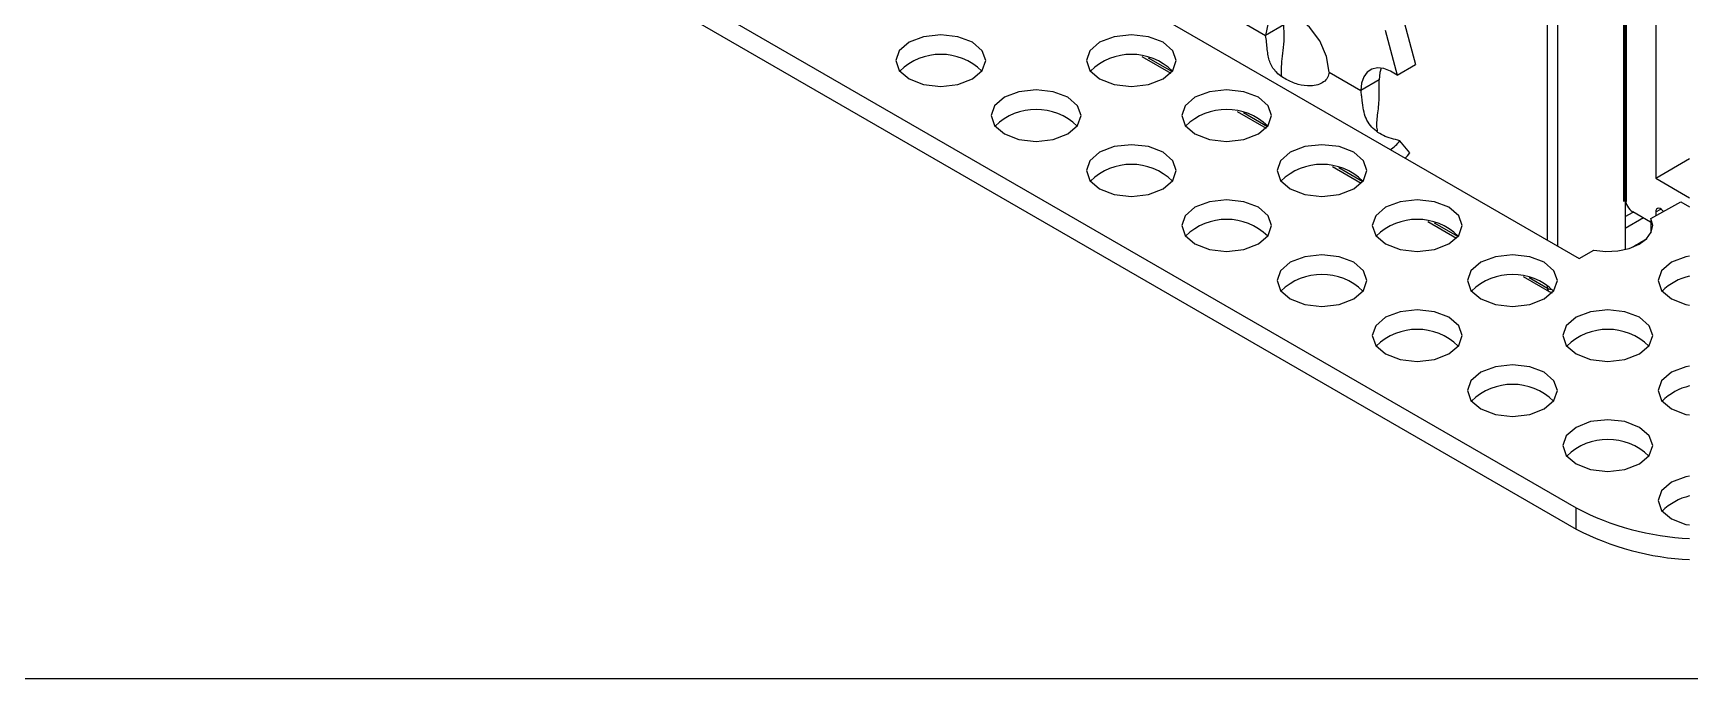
# Model space of a CAD drawing. Extents: x 0 to 13.3, y -7.3 to 0.
# Drawn here: x 2.824 to 5.13, y -7.31 to -6.412 of the extents above; entities that cross this region are included whole.
import ezdxf

# ---------------------------------------------------------------- set-up
doc = ezdxf.new("R2010")
doc.units = 0
doc.header["$LTSCALE"] = 0.5
doc.header["$MEASUREMENT"] = 0
doc.layers.get('0').update_dxf_attribs({"color": 255, "linetype": 'CONTINUOUS'})
for name, color, linetype in [('Brackets', 181, 'CONTINUOUS'), ('End Cap', 92, 'CONTINUOUS'), ('FAB DWG', 221, 'CONTINUOUS'), ('Housing', 150, 'CONTINUOUS')]:
    doc.layers.add(name, color=color, linetype=linetype)
doc.layers.add('Text-Unprinted', color=131, linetype='CONTINUOUS', plot=False)

msp = doc.modelspace()

# ---------------------------------------------------------------- linework, layer by layer
at = {"transparency": 16777216}
msp.add_line((5.0755, -6.6749), (5.0751, -6.6746), dxfattribs=at)
at = {"layer": 'Brackets', "transparency": 16777216}
for p, q in [((2.945, -5.5531), (4.7127, -6.5736)), ((2.4655, -5.6258), (4.9713, -7.0724)), ((2.4655, -5.6551), (4.9713, -7.1017)), ((4.4951, -6.3892), (4.5393, -6.4147)), ((4.5647, -6.4001), (4.5393, -6.4147)), ((4.7056, -6.4075), (4.7223, -6.4702)), ((4.731, -6.3929), (4.7477, -6.4555)), ((4.6277, -6.4658), (4.6719, -6.4913)), ((4.6973, -6.4766), (4.6719, -6.4913)), ((4.7223, -6.4702), (4.7477, -6.4555)), ((4.7398, -6.5783), (4.7263, -6.5613)), ((4.7127, -6.5736), (4.9755, -6.7253)), ((5.0755, -6.6695), (5.1171, -6.6463)), ((5.1171, -6.6463), (5.1292, -6.6533)), ((5.0755, -6.6695), (5.0755, -6.6895)), ((4.9755, -6.7253), (4.9961, -6.7138)), ((4.9713, -7.1017), (4.9713, -7.0724))]:
    msp.add_line(p, q, dxfattribs=at)
at = {"layer": 'Brackets', "transparency": 16777216, "flags": 128}
for points in [[(4.6277, -6.4658), (4.6243, -6.4443), (4.6147, -6.4223), (4.6004, -6.4031), (4.5835, -6.3895), (4.5666, -6.3836), (4.5523, -6.3864), (4.5427, -6.3973), (4.5393, -6.4147)], [(4.1316, -6.4244), (4.1113, -6.4166), (4.0874, -6.4138), (4.0635, -6.4166), (4.0432, -6.4244), (4.0296, -6.4361), (4.0249, -6.4499), (4.0296, -6.4637), (4.0432, -6.4754), (4.0635, -6.4832), (4.0874, -6.486), (4.1113, -6.4832), (4.1316, -6.4754), (4.1451, -6.4637), (4.1499, -6.4499), (4.1451, -6.4361), (4.1316, -6.4244)], [(4.3968, -6.4244), (4.3765, -6.4166), (4.3526, -6.4138), (4.3286, -6.4166), (4.3084, -6.4244), (4.2948, -6.4361), (4.2901, -6.4499), (4.2948, -6.4637), (4.3084, -6.4754), (4.3286, -6.4832), (4.3526, -6.486), (4.3765, -6.4832), (4.3968, -6.4754), (4.4103, -6.4637), (4.4151, -6.4499), (4.4103, -6.4361), (4.3968, -6.4244)], [(4.7223, -6.4702), (4.7129, -6.4644), (4.7037, -6.4609), (4.695, -6.4601), (4.6872, -6.4618), (4.6808, -6.466), (4.676, -6.4725), (4.6729, -6.4811), (4.6719, -6.4913)], [(4.7002, -6.4603), (4.6983, -6.4664), (4.6973, -6.4766)], [(4.2642, -6.5009), (4.2439, -6.4931), (4.22, -6.4904), (4.1961, -6.4931), (4.1758, -6.5009), (4.1622, -6.5126), (4.1575, -6.5264), (4.1622, -6.5402), (4.1758, -6.5519), (4.1961, -6.5598), (4.22, -6.5625), (4.2439, -6.5598), (4.2642, -6.5519), (4.2777, -6.5402), (4.2825, -6.5264), (4.2777, -6.5126), (4.2642, -6.5009)], [(4.5293, -6.5009), (4.5091, -6.4931), (4.4851, -6.4904), (4.4612, -6.4931), (4.4409, -6.5009), (4.4274, -6.5126), (4.4226, -6.5264), (4.4274, -6.5402), (4.4409, -6.5519), (4.4612, -6.5598), (4.4851, -6.5625), (4.5091, -6.5598), (4.5293, -6.5519), (4.5429, -6.5402), (4.5476, -6.5264), (4.5429, -6.5126), (4.5293, -6.5009)], [(4.3968, -6.5775), (4.3765, -6.5696), (4.3526, -6.5669), (4.3286, -6.5696), (4.3084, -6.5775), (4.2948, -6.5892), (4.2901, -6.603), (4.2948, -6.6168), (4.3084, -6.6285), (4.3286, -6.6363), (4.3526, -6.6391), (4.3765, -6.6363), (4.3968, -6.6285), (4.4103, -6.6168), (4.4151, -6.603), (4.4103, -6.5892), (4.3968, -6.5775)], [(4.6619, -6.5775), (4.6416, -6.5696), (4.6177, -6.5669), (4.5938, -6.5696), (4.5735, -6.5775), (4.56, -6.5892), (4.5552, -6.603), (4.56, -6.6168), (4.5735, -6.6285), (4.5938, -6.6363), (4.6177, -6.6391), (4.6416, -6.6363), (4.6619, -6.6285), (4.6755, -6.6168), (4.6802, -6.603), (4.6755, -6.5892), (4.6619, -6.5775)], [(4.7336, -6.5857), (4.7367, -6.5822), (4.7398, -6.5783)], [(4.5293, -6.654), (4.5091, -6.6462), (4.4851, -6.6434), (4.4612, -6.6462), (4.4409, -6.654), (4.4274, -6.6657), (4.4226, -6.6795), (4.4274, -6.6933), (4.4409, -6.705), (4.4612, -6.7128), (4.4851, -6.7156), (4.5091, -6.7128), (4.5293, -6.705), (4.5429, -6.6933), (4.5476, -6.6795), (4.5429, -6.6657), (4.5293, -6.654)], [(4.7945, -6.654), (4.7742, -6.6462), (4.7503, -6.6434), (4.7264, -6.6462), (4.7061, -6.654), (4.6926, -6.6657), (4.6878, -6.6795), (4.6926, -6.6933), (4.7061, -6.705), (4.7264, -6.7128), (4.7503, -6.7156), (4.7742, -6.7128), (4.7945, -6.705), (4.808, -6.6933), (4.8128, -6.6795), (4.808, -6.6657), (4.7945, -6.654)], [(4.9961, -6.7138), (5.0127, -6.7156), (5.0295, -6.7147), (5.0453, -6.7112), (5.0589, -6.7055), (5.0693, -6.6978), (5.0758, -6.6888), (5.078, -6.6792), (5.0755, -6.6695)], [(4.6619, -6.7305), (4.6416, -6.7227), (4.6177, -6.72), (4.5938, -6.7227), (4.5735, -6.7305), (4.56, -6.7422), (4.5552, -6.756), (4.56, -6.7699), (4.5735, -6.7816), (4.5938, -6.7894), (4.6177, -6.7921), (4.6416, -6.7894), (4.6619, -6.7816), (4.6755, -6.7699), (4.6802, -6.756), (4.6755, -6.7422), (4.6619, -6.7305)], [(4.9271, -6.7305), (4.9068, -6.7227), (4.8829, -6.72), (4.859, -6.7227), (4.8387, -6.7305), (4.8251, -6.7422), (4.8204, -6.756), (4.8251, -6.7699), (4.8387, -6.7816), (4.859, -6.7894), (4.8829, -6.7921), (4.9068, -6.7894), (4.9271, -6.7816), (4.9406, -6.7699), (4.9454, -6.756), (4.9406, -6.7422), (4.9271, -6.7305)], [(5.1292, -6.7221), (5.1241, -6.7227), (5.1039, -6.7305), (5.0903, -6.7422), (5.0856, -6.756), (5.0903, -6.7699), (5.1039, -6.7816), (5.1241, -6.7894), (5.1292, -6.79)], [(4.7945, -6.8071), (4.7742, -6.7993), (4.7503, -6.7965), (4.7264, -6.7993), (4.7061, -6.8071), (4.6926, -6.8188), (4.6878, -6.8326), (4.6926, -6.8464), (4.7061, -6.8581), (4.7264, -6.8659), (4.7503, -6.8687), (4.7742, -6.8659), (4.7945, -6.8581), (4.808, -6.8464), (4.8128, -6.8326), (4.808, -6.8188), (4.7945, -6.8071)], [(5.0597, -6.8071), (5.0394, -6.7993), (5.0155, -6.7965), (4.9916, -6.7993), (4.9713, -6.8071), (4.9577, -6.8188), (4.953, -6.8326), (4.9577, -6.8464), (4.9713, -6.8581), (4.9916, -6.8659), (5.0155, -6.8687), (5.0394, -6.8659), (5.0597, -6.8581), (5.0732, -6.8464), (5.078, -6.8326), (5.0732, -6.8188), (5.0597, -6.8071)], [(4.9271, -6.8836), (4.9068, -6.8758), (4.8829, -6.873), (4.859, -6.8758), (4.8387, -6.8836), (4.8251, -6.8953), (4.8204, -6.9091), (4.8251, -6.9229), (4.8387, -6.9346), (4.859, -6.9425), (4.8829, -6.9452), (4.9068, -6.9425), (4.9271, -6.9346), (4.9406, -6.9229), (4.9454, -6.9091), (4.9406, -6.8953), (4.9271, -6.8836)], [(5.1292, -6.8752), (5.1241, -6.8758), (5.1039, -6.8836), (5.0903, -6.8953), (5.0856, -6.9091), (5.0903, -6.9229), (5.1039, -6.9346), (5.1241, -6.9425), (5.1292, -6.943)], [(5.0597, -6.9602), (5.0394, -6.9523), (5.0155, -6.9496), (4.9916, -6.9523), (4.9713, -6.9602), (4.9577, -6.9719), (4.953, -6.9857), (4.9577, -6.9995), (4.9713, -7.0112), (4.9916, -7.019), (5.0155, -7.0217), (5.0394, -7.019), (5.0597, -7.0112), (5.0732, -6.9995), (5.078, -6.9857), (5.0732, -6.9719), (5.0597, -6.9602)], [(5.1292, -7.0283), (5.1241, -7.0289), (5.1039, -7.0367), (5.0903, -7.0484), (5.0856, -7.0622), (5.0903, -7.076), (5.1039, -7.0877), (5.1241, -7.0955), (5.1292, -7.0961)]]:
    msp.add_lwpolyline(points, dxfattribs=at)
at = {"layer": 'Brackets', "transparency": 16777216}
for centre, radius, start, end in [((4.0874, -6.5229), 0.0817, 45.6215, 134.3785), ((4.3526, -6.5229), 0.0817, 45.6215, 134.3785), ((4.22, -6.5995), 0.0817, 45.6215, 134.3785), ((4.4851, -6.5995), 0.0817, 45.6215, 134.3785), ((4.688, -6.5329), 0.0477, 301.2288, 323.3791), ((4.3526, -6.676), 0.0817, 45.6215, 134.3785), ((4.6177, -6.676), 0.0817, 45.6215, 134.3785), ((4.4851, -6.7525), 0.0817, 45.6215, 134.3785), ((4.7503, -6.7525), 0.0817, 45.6215, 134.3785), ((4.6177, -6.8291), 0.0817, 45.6215, 134.3785), ((4.8829, -6.8291), 0.0817, 45.6215, 134.3785), ((5.1481, -6.8291), 0.0817, 103.3607, 134.3785), ((4.7503, -6.9056), 0.0817, 45.6215, 134.3785), ((5.0155, -6.9056), 0.0817, 45.6215, 134.3785), ((4.8829, -6.9821), 0.0817, 45.6215, 134.3785), ((5.1481, -6.9821), 0.0817, 103.3607, 134.3785), ((5.0155, -7.0587), 0.0817, 45.6215, 134.3785), ((5.1481, -6.7312), 0.3843, 242.6097, 267.1853), ((5.1481, -7.1352), 0.0817, 103.3607, 134.3785), ((5.1481, -6.7605), 0.3843, 242.6097, 267.1853)]:
    msp.add_arc(centre, radius, start, end, dxfattribs=at)
for points, knots in [([(4.5618, -6.4713), (4.5615, -6.469), (4.5609, -6.4628), (4.5622, -6.4507), (4.5639, -6.4352), (4.5656, -6.4174), (4.565, -6.4061), (4.5647, -6.4001)], [0, 0, 0, 0, 0.106623, 0.290736, 0.498507, 0.734007, 1, 1, 1, 1]), ([(4.6277, -6.4658), (4.6272, -6.4684), (4.6262, -6.4737), (4.6202, -6.4801), (4.6118, -6.4841), (4.5994, -6.4858), (4.5838, -6.4837), (4.5672, -6.4763), (4.5531, -6.4663), (4.5456, -6.4544), (4.5428, -6.4433), (4.5416, -6.4342), (4.5408, -6.4242), (4.5398, -6.418), (4.5393, -6.4147)], [0, 0, 0, 0, 0.060389, 0.119474, 0.182038, 0.252164, 0.372296, 0.501655, 0.644393, 0.76487, 0.821342, 0.877965, 0.936884, 1, 1, 1, 1]), ([(4.6952, -6.5479), (4.695, -6.5468), (4.6935, -6.5403), (4.6954, -6.5246), (4.698, -6.5007), (4.6975, -6.4851), (4.6973, -6.4766)], [0, 0, 0, 0, 0.057046, 0.32217, 0.632751, 1, 1, 1, 1]), ([(4.7263, -6.5613), (4.7182, -6.5594), (4.7022, -6.5555), (4.687, -6.5435), (4.6787, -6.5309), (4.6753, -6.5189), (4.674, -6.5075), (4.673, -6.4981), (4.6723, -6.4936), (4.6719, -6.4913)], [0, 0, 0, 0, 0.250303, 0.499733, 0.630691, 0.751534, 0.871322, 0.934085, 1, 1, 1, 1])]:
    msp.add_open_spline(points, degree=3, knots=knots, dxfattribs=at)
at = {"layer": 'End Cap', "transparency": 16777216}
for p, q in [((5.0398, -3.7012), (5.0398, -6.7128)), ((4.9317, -6.7), (4.9317, -3.7555)), ((4.9457, -3.7556), (4.9457, -6.7081)), ((4.3673, -6.4442), (4.4074, -6.4673)), ((4.376, -6.4458), (4.4093, -6.465)), ((4.4999, -6.5207), (4.5399, -6.5438)), ((4.5086, -6.5223), (4.5419, -6.5415)), ((4.6325, -6.5972), (4.6725, -6.6203)), ((4.6411, -6.5988), (4.6745, -6.6181)), ((5.0398, -6.6461), (5.0402, -6.6458)), ((5.0398, -6.6495), (5.0411, -6.6487)), ((5.0398, -6.667), (5.0508, -6.6606)), ((4.7651, -6.6738), (4.8051, -6.6969)), ((4.7737, -6.6754), (4.8071, -6.6946)), ((5.065, -6.6688), (5.0398, -6.6833)), ((4.8977, -6.7503), (4.9337, -6.7711)), ((4.9063, -6.7519), (4.9317, -6.7665)), ((4.9317, -6.7665), (4.9317, -6.7628))]:
    msp.add_line(p, q, dxfattribs=at)
for centre, radius, start, end in [((4.9364, -6.7671), 0.0048, 172.814, 235.8738), ((4.9383, -6.7541), 0.0142, 241.826, 268.1148), ((4.9387, -6.7625), 0.01, 240.0027, 268.9863)]:
    msp.add_arc(centre, radius, start, end, dxfattribs=at)
msp.add_ellipse((5.0399, -2.6408), major_axis=(2.4305, 4.3585), ratio=0.567218, start_param=3.920993, end_param=3.927144, dxfattribs=at)
at = {"layer": 'FAB DWG', "color": 1, "lineweight": 90, "ltscale": 0.5, "transparency": 16777216}
msp.add_lwpolyline([(5.0398, -6.6461), (5.0398, -3.6931), (2.9185, -2.4684), (2.9185, -5.4215)], dxfattribs=at)
at = {"layer": 'Housing', "transparency": 16777216}
for p, q in [((5.0822, -6.324), (5.0822, -6.6134)), ((5.0822, -6.6134), (5.1292, -6.5863)), ((5.0822, -6.6134), (5.1292, -6.6406)), ((5.0751, -6.6746), (5.0504, -6.6604)), ((5.0821, -6.6605), (5.0892, -6.6564)), ((5.0821, -6.6605), (5.0821, -6.6659))]:
    msp.add_line(p, q, dxfattribs=at)
at = {"layer": 'Housing', "transparency": 16777216, "flags": 128}
msp.add_lwpolyline([(5.0929, -6.6598), (5.0922, -6.6589), (5.0902, -6.6571), (5.0882, -6.6559), (5.0862, -6.6554), (5.0845, -6.6557), (5.0832, -6.6567), (5.0823, -6.6584), (5.0821, -6.6605)], dxfattribs=at)
at = {"layer": 'Housing', "transparency": 16777216}
msp.add_arc((5.0628, -6.641), 0.0231, 182.6055, 237.3945, dxfattribs=at)
at = {"layer": 'Text-Unprinted', "ltscale": 0.5, "transparency": 16777216}
msp.add_lwpolyline([(0, 0), (13.2823, 0), (13.2823, -7.3102), (0, -7.3102)], close=True, dxfattribs=at)

doc.saveas('drawing.dxf')
